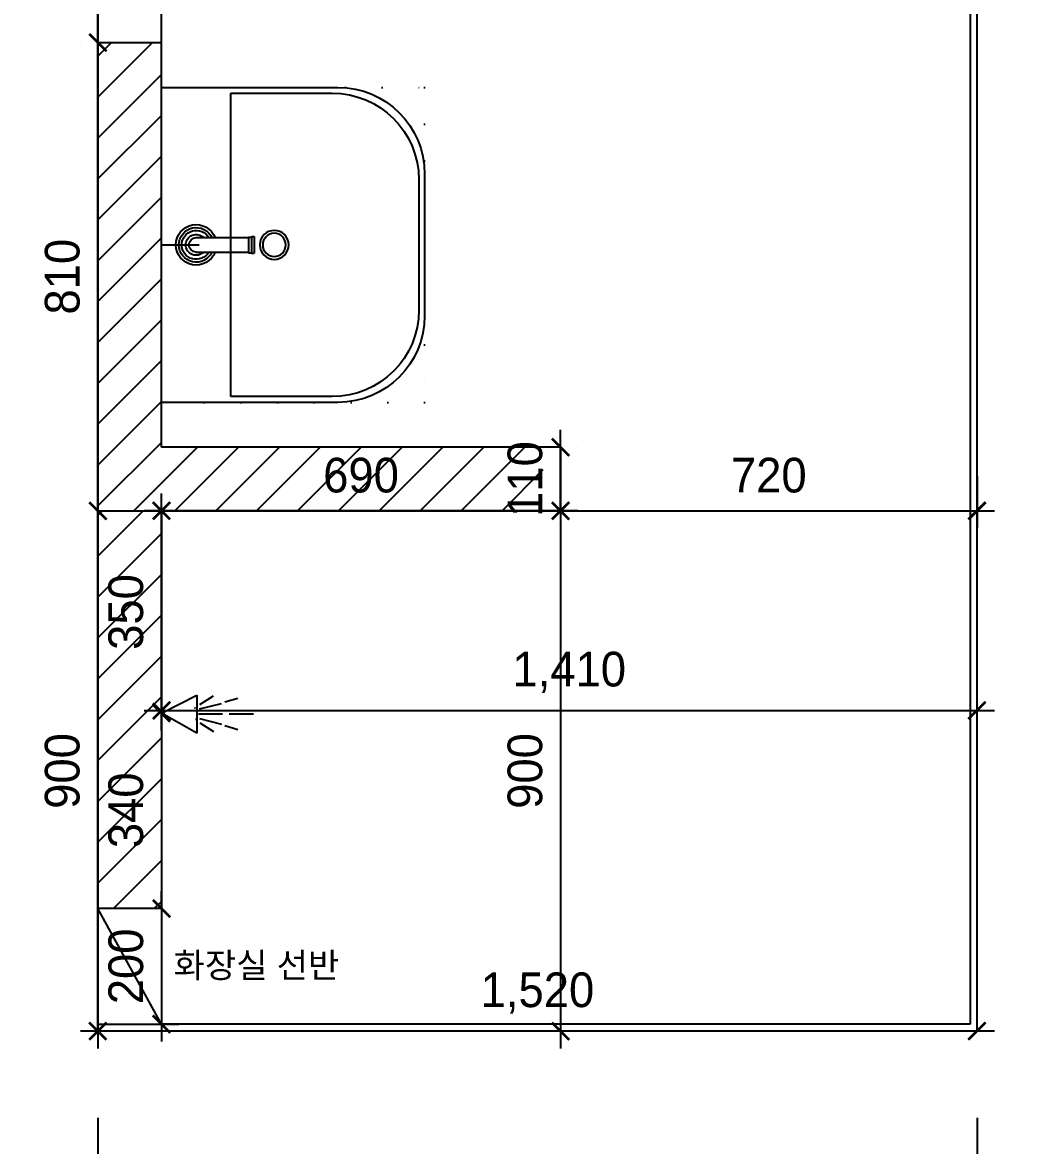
# Model space of a CAD drawing. Header units: millimetres. Extents: x -551172 to 232469, y -3435 to 261611.
# Drawn here: x 70241 to 71979, y 102727 to 104670 of the extents above; entities that cross this region are included whole.
import ezdxf

# ---------------------------------------------------------------- set-up
doc = ezdxf.new("R2010")
doc.units = ezdxf.units.MM
doc.header["$LTSCALE"] = 10
doc.header["$PDMODE"] = 3
doc.linetypes.add('DOT', pattern=[6.35, 0, -6.35])
doc.layers.get('DEFPOINTS').update_dxf_attribs({"color": 248})
for name, color, linetype in [('0-ELC TEXT', 7, 'Continuous'), ('03-WAL NEW', 3, 'Continuous'), ('06-FUR', 6, 'Continuous'), ('07-DIM WAL', 5, 'Continuous'), ('BATH', 4, 'Continuous'), ('C-FIN', 5, 'Continuous'), ('C-HAT', 251, 'Continuous'), ('CO-BATH', 6, 'Continuous'), ('TOILET-1', 6, 'Continuous'), ('도면층2', 2, 'Continuous'), ('욕실설비', 3, 'Continuous')]:
    doc.layers.add(name, color=color, linetype=linetype)
doc.styles.add('HY 울릉도 L', font='')
doc.styles.add('YOURNAME', font='HY울릉도M.TTF')
doc.styles.add('코레일둥고', font='Korail_Round_Gothic_Medium.ttf')
doc.styles.get('HY 울릉도 L').set_extended_font_data('HY울릉도L')
doc.linetypes.add('ZIGZAG', pattern='A,0.0001,-0.2,[131,ltypeshp.shx,S=0.2,R=0,X=-0.2,Y=0],-0.4,[131,ltypeshp.shx,S=0.2,R=180,X=0.2,Y=0],-0.2', length=0.8001)
doc.dimstyles.new('30', dxfattribs={"dimscale": 30, "dimtxt": 2, "dimasz": 1, "dimexe": 1, "dimexo": 1, "dimgap": 1, "dimtad": 1, "dimdec": 0, "dimrnd": 0.05, "dimdsep": 46, "dimlunit": 6, "dimtxsty": 'HY 울릉도 L', "dimblk": 'ARCHTICK', "dimcen": 2.5, "dimdle": 1, "dimclrd": 133, "dimclre": 133, "dimclrt": 30, "dimadec": 0, "dimazin": 0, "dimtfac": 1, "dimtdec": 0, "dimtix": 1, "dimtmove": 2, "dimatfit": 3, "dimldrblk": 'ARCHTICK', "dimfxl": 1, "dimlwd": -1, "dimlwe": -1, "dimarcsym": 0})
doc.dimstyles.new('YOURNAME-50', dxfattribs={"dimscale": 50, "dimtxt": 1.8, "dimasz": 0.9, "dimexe": 1, "dimexo": 3, "dimgap": 0.7, "dimtad": 1, "dimdec": 0, "dimzin": 0, "dimdsep": 46, "dimtxsty": 'YOURNAME', "dimblk": 'ARCHTICK', "dimcen": 0, "dimclrd": 1, "dimclre": 1, "dimclrt": 7, "dimadec": 0, "dimazin": 0, "dimtfac": 1, "dimtdec": 0, "dimtix": 1, "dimtmove": 2, "dimatfit": 3, "dimldrblk": 'ARCHTICK', "dimfxl": 1, "dimtolj": 1, "dimtzin": 0, "dimarcsym": 0})

# ---------------------------------------------------------------- blocks, each defined once
blk = doc.blocks.new('_ArchTick')
at = {"color": 0, "linetype": 'ByBlock', "const_width": 0.15}
blk.add_lwpolyline([(-0.5, -0.5), (0.5, 0.5)], dxfattribs=at)
blk = doc.blocks.new('*D1134')
at = {"layer": '07-DIM WAL', "color": 1, "lineweight": -2, "transparency": 16777216}
for p, q in [((70371.4, 102775.3), (70371.4, 99627.8)), ((71891.4, 102775.3), (71891.4, 99627.8)), ((70371.4, 99677.8), (71891.4, 99677.8))]:
    blk.add_line(p, q, dxfattribs=at)
at = {"layer": 'DEFPOINTS', "color": 0, "transparency": 16777216}
for p in [(70371.4, 102925.3), (71891.4, 102925.3), (71891.4, 99677.8)]:
    blk.add_point(p, dxfattribs=at)
at = {"layer": '07-DIM WAL', "color": 1, "lineweight": -2, "transparency": 16777216, "xscale": 45, "yscale": 45, "zscale": 45, "rotation": 180}
blk.add_blockref('_ArchTick', (70371.4, 99677.8), dxfattribs=at)
at = {"layer": '07-DIM WAL', "color": 1, "lineweight": -2, "transparency": 16777216, "xscale": 45, "yscale": 45, "zscale": 45}
blk.add_blockref('_ArchTick', (71891.4, 99677.8), dxfattribs=at)
at = {"layer": '07-DIM WAL', "color": 7, "transparency": 16777216, "insert": (71131.4, 99759.6), "char_height": 90, "attachment_point": 5, "style": 'YOURNAME'}
blk.add_mtext('\\A1;1520', dxfattribs=at)
blk = doc.blocks.new('B-003')
blk.add_line((0, 0), (0, -65))
at = {"layer": 'CO-BATH'}
for p, q in [((272.5, 0), (-272.5, 0)), ((272.5, -305), (272.5, 0)), ((-272.5, 0), (-272.5, -305)), ((-122.5, -455), (122.5, -455))]:
    blk.add_line(p, q, dxfattribs=at)
at = {"layer": 'CO-BATH', "color": 8}
for p, q in [((-12.5, -60), (-12.5, -150.5)), ((12.5, -60), (12.5, -150.5)), ((-262.5, -120), (-262.5, -295)), ((262.5, -120), (-262.5, -120)), ((262.5, -295), (262.5, -120)), ((-13.5, -150.5), (-13.5, -155.5)), ((13.5, -150.5), (13.5, -155.5)), ((-14.5, -155.5), (-14.5, -160.5)), ((-14.5, -160.5), (14.5, -160.5)), ((14.5, -155.5), (14.5, -160.5)), ((-112.5, -445), (112.5, -445))]:
    blk.add_line(p, q, dxfattribs=at)
at = {"layer": 'CO-BATH', "color": 251}
for p, q in [((-13.5, -150.5), (13.5, -150.5)), ((-14.5, -155.5), (14.5, -155.5))]:
    blk.add_line(p, q, dxfattribs=at)
at = {"layer": 'CO-BATH', "color": 8, "linetype": 'DOT'}
blk.add_lwpolyline([(-272.5, -455), (272.5, -455), (272.5, 0), (-272.5, 0)], close=True, dxfattribs=at)
at = {"layer": 'CO-BATH', "color": 8}
blk.add_circle((0, -195), 25, dxfattribs=at)
at = {"layer": 'CO-BATH', "color": 251}
blk.add_circle((0, -195), 20, dxfattribs=at)
at = {"layer": 'CO-BATH', "color": 8}
for centre, radius, start, end in [((0, -60), 35, 290.9248, 249.0751), ((0, -60), 12.5, 360, 180), ((-112.5, -295), 150, 180, 270), ((112.5, -295), 150, 270, 0)]:
    blk.add_arc(centre, radius, start, end, dxfattribs=at)
at = {"layer": 'CO-BATH', "color": 251}
for radius, start, end in [(30, 294.6243, 245.3757), (25, 300, 240), (18, 313.9829, 226.017)]:
    blk.add_arc((0, -60), radius, start, end, dxfattribs=at)
at = {"layer": 'CO-BATH'}
for centre, start, end in [((-122.5, -305), 180, 270), ((122.5, -305), 270, 0)]:
    blk.add_arc(centre, 150, start, end, dxfattribs=at)
blk = doc.blocks.new('AC-8')
at = {"layer": 'BATH'}
for p, q in [((-50.8, 54), (-0.1, 142.7)), ((-0.1, 142.7), (45.4, 54)), ((45.4, 54), (-50.8, 54)), ((-24.7, 46.5), (-46.3, 12.2)), ((-13.5, 47.3), (-27.7, -7.9)), ((-1.6, 49.5), (-1.6, -10.8)), ((10.4, 47.3), (24.5, -7.9)), ((21.6, 46.5), (43.2, 12.2)), ((-31.4, -16.2), (-41.1, -49)), ((-1.6, -27.3), (-1.6, -88.5)), ((28.3, -16.2), (38, -49))]:
    blk.add_line(p, q, dxfattribs=at)
blk = doc.blocks.new('A$C1AC25B95')
at = {"layer": '욕실설비', "color": 8}
for p, q in [((28.3, 72.3), (28.3, 75)), ((53.3, 73.7), (53.3, 75))]:
    blk.add_line(p, q, dxfattribs=at)
at = {"layer": 'TOILET-1', "linetype": 'Continuous', "xscale": 0.873786407766195, "yscale": 0.873786407766195, "zscale": 0.873786407766195, "rotation": 180}
blk.add_blockref('AC-8', (39.7, 124.7), dxfattribs=at)
blk = doc.blocks.new('*D1121')
at = {"layer": '06-FUR', "color": 133, "transparency": 16777216}
for p, q in [((71171.4, 103905.3), (71171.4, 103795.3)), ((71201.4, 103825.3), (70451.4, 103825.3))]:
    blk.add_line(p, q, dxfattribs=at)
at = {"layer": 'DEFPOINTS', "color": 0, "transparency": 16777216}
for p in [(71171.4, 103935.3), (70481.4, 103825.3), (70481.4, 103825.3)]:
    blk.add_point(p, dxfattribs=at)
at = {"layer": '06-FUR', "color": 133, "transparency": 16777216, "xscale": 30, "yscale": 30, "zscale": 30, "rotation": 180}
blk.add_blockref('_ArchTick', (70481.4, 103825.3), dxfattribs=at)
at = {"layer": '06-FUR', "color": 133, "transparency": 16777216, "xscale": 30, "yscale": 30, "zscale": 30}
blk.add_blockref('_ArchTick', (71171.4, 103825.3), dxfattribs=at)
at = {"layer": '06-FUR', "color": 30, "transparency": 16777216, "insert": (70826.4, 103886.6), "char_height": 60, "attachment_point": 5, "style": 'HY 울릉도 L'}
blk.add_mtext('690', dxfattribs=at)
blk = doc.blocks.new('*D1197')
at = {"layer": '06-FUR', "color": 133, "transparency": 16777216}
for p, q in [((71891.4, 103885.3), (71891.4, 103795.3)), ((71141.4, 103825.3), (71921.4, 103825.3))]:
    blk.add_line(p, q, dxfattribs=at)
at = {"layer": 'DEFPOINTS', "color": 0, "transparency": 16777216}
for p in [(71891.4, 103915.3), (71171.4, 103825.3), (71891.4, 103825.3)]:
    blk.add_point(p, dxfattribs=at)
at = {"layer": '06-FUR', "color": 133, "transparency": 16777216, "xscale": 30, "yscale": 30, "zscale": 30, "rotation": 180}
blk.add_blockref('_ArchTick', (71171.4, 103825.3), dxfattribs=at)
at = {"layer": '06-FUR', "color": 133, "transparency": 16777216, "xscale": 30, "yscale": 30, "zscale": 30}
blk.add_blockref('_ArchTick', (71891.4, 103825.3), dxfattribs=at)
at = {"layer": '06-FUR', "color": 30, "transparency": 16777216, "insert": (71531.4, 103886.6), "char_height": 60, "attachment_point": 5, "style": 'HY 울릉도 L'}
blk.add_mtext('720', dxfattribs=at)
blk = doc.blocks.new('*D1198')
at = {"layer": '06-FUR', "color": 133, "transparency": 16777216}
blk.add_line((71921.4, 102925.3), (70341.4, 102925.3), dxfattribs=at)
at = {"layer": 'DEFPOINTS', "color": 0, "transparency": 16777216}
for p in [(70371.4, 102925.3), (70371.4, 102925.3), (71891.4, 102925.3)]:
    blk.add_point(p, dxfattribs=at)
at = {"layer": '06-FUR', "color": 133, "transparency": 16777216, "xscale": 30, "yscale": 30, "zscale": 30, "rotation": 180}
blk.add_blockref('_ArchTick', (70371.4, 102925.3), dxfattribs=at)
at = {"layer": '06-FUR', "color": 133, "transparency": 16777216, "xscale": 30, "yscale": 30, "zscale": 30}
blk.add_blockref('_ArchTick', (71891.4, 102925.3), dxfattribs=at)
at = {"layer": '06-FUR', "color": 30, "transparency": 16777216, "insert": (71131.4, 102991.2), "char_height": 60, "attachment_point": 5, "style": 'HY 울릉도 L'}
blk.add_mtext('1,520', dxfattribs=at)
blk = doc.blocks.new('*D1199')
at = {"layer": '06-FUR', "color": 133, "transparency": 16777216}
for p, q in [((70371.4, 103855.3), (70371.4, 102895.3)), ((70401.4, 103825.3), (70401.4, 103825.3)), ((70401.4, 102925.3), (70401.4, 102925.3))]:
    blk.add_line(p, q, dxfattribs=at)
at = {"layer": 'DEFPOINTS', "color": 0, "transparency": 16777216}
for p in [(70371.4, 103825.3), (70371.4, 102925.3), (70371.4, 102925.3)]:
    blk.add_point(p, dxfattribs=at)
at = {"layer": '06-FUR', "color": 133, "transparency": 16777216, "xscale": 30, "yscale": 30, "zscale": 30}
for p, rotation in [((70371.4, 103825.3), 90), ((70371.4, 102925.3), 270)]:
    blk.add_blockref('_ArchTick', p, dxfattribs=dict(at, rotation=rotation))
at = {"layer": '06-FUR', "color": 30, "transparency": 16777216, "insert": (70310.1, 103375.3), "char_height": 60, "attachment_point": 5, "rotation": 90, "style": 'HY 울릉도 L'}
blk.add_mtext('900', dxfattribs=at)
blk = doc.blocks.new('*D1122')
at = {"layer": '06-FUR', "color": 133, "transparency": 16777216}
for p, q in [((70481.4, 103137.3), (70481.4, 103167.3)), ((70481.4, 103137.3), (70481.4, 102937.3)), ((70511.4, 103137.3), (70511.4, 103137.3)), ((70371.4, 102937.3), (70511.4, 102937.3)), ((70481.4, 102937.3), (70481.4, 102907.3))]:
    blk.add_line(p, q, dxfattribs=at)
at = {"layer": 'DEFPOINTS', "color": 0, "transparency": 16777216}
for p in [(70481.4, 103137.3), (70341.4, 102937.3), (70481.4, 102937.3)]:
    blk.add_point(p, dxfattribs=at)
at = {"layer": '06-FUR', "color": 133, "transparency": 16777216, "xscale": 30, "yscale": 30, "zscale": 30}
for p, rotation in [((70481.4, 103137.3), 270), ((70481.4, 102937.3), 90)]:
    blk.add_blockref('_ArchTick', p, dxfattribs=dict(at, rotation=rotation))
at = {"layer": '06-FUR', "color": 30, "transparency": 16777216, "insert": (70420.1, 103037.3), "char_height": 60, "attachment_point": 5, "rotation": 90, "style": 'HY 울릉도 L'}
blk.add_mtext('200', dxfattribs=at)
blk = doc.blocks.new('*D1200')
at = {"layer": '06-FUR', "color": 133, "transparency": 16777216}
for p, q in [((70481.4, 103445.3), (70481.4, 103855.3)), ((70511.4, 103825.3), (70511.4, 103825.3)), ((70511.4, 103475.3), (70511.4, 103475.3))]:
    blk.add_line(p, q, dxfattribs=at)
at = {"layer": 'DEFPOINTS', "color": 0, "transparency": 16777216}
for p in [(70481.4, 103825.3), (70481.4, 103825.3), (70481.4, 103475.3)]:
    blk.add_point(p, dxfattribs=at)
at = {"layer": '06-FUR', "color": 133, "transparency": 16777216, "xscale": 30, "yscale": 30, "zscale": 30}
for p, rotation in [((70481.4, 103825.3), 90), ((70481.4, 103475.3), 270)]:
    blk.add_blockref('_ArchTick', p, dxfattribs=dict(at, rotation=rotation))
at = {"layer": '06-FUR', "color": 30, "transparency": 16777216, "insert": (70420, 103650.3), "char_height": 60, "attachment_point": 5, "rotation": 90, "style": 'HY 울릉도 L'}
blk.add_mtext('350', dxfattribs=at)
blk = doc.blocks.new('*D1201')
at = {"layer": '06-FUR', "color": 133, "transparency": 16777216}
for p, q in [((70481.4, 103507.3), (70481.4, 103107.3)), ((70451.4, 103477.3), (70451.4, 103477.3)), ((70511.4, 103137.3), (70511.4, 103137.3))]:
    blk.add_line(p, q, dxfattribs=at)
at = {"layer": 'DEFPOINTS', "color": 0, "transparency": 16777216}
for p in [(70481.4, 103477.3), (70481.4, 103137.3), (70481.4, 103137.3)]:
    blk.add_point(p, dxfattribs=at)
at = {"layer": '06-FUR', "color": 133, "transparency": 16777216, "xscale": 30, "yscale": 30, "zscale": 30}
for p, rotation in [((70481.4, 103477.3), 90), ((70481.4, 103137.3), 270)]:
    blk.add_blockref('_ArchTick', p, dxfattribs=dict(at, rotation=rotation))
at = {"layer": '06-FUR', "color": 30, "transparency": 16777216, "insert": (70420, 103307.3), "char_height": 60, "attachment_point": 5, "rotation": 90, "style": 'HY 울릉도 L'}
blk.add_mtext('340', dxfattribs=at)
blk = doc.blocks.new('*D1202')
at = {"layer": '06-FUR', "color": 133, "transparency": 16777216}
for p, q in [((71171.4, 103855.3), (71171.4, 102895.3)), ((71201.4, 103825.3), (71201.4, 103825.3)), ((71201.4, 102925.3), (71201.4, 102925.3))]:
    blk.add_line(p, q, dxfattribs=at)
at = {"layer": 'DEFPOINTS', "color": 0, "transparency": 16777216}
for p in [(71171.4, 103825.3), (71171.4, 102925.3), (71171.4, 102925.3)]:
    blk.add_point(p, dxfattribs=at)
at = {"layer": '06-FUR', "color": 133, "transparency": 16777216, "xscale": 30, "yscale": 30, "zscale": 30}
for p, rotation in [((71171.4, 103825.3), 90), ((71171.4, 102925.3), 270)]:
    blk.add_blockref('_ArchTick', p, dxfattribs=dict(at, rotation=rotation))
at = {"layer": '06-FUR', "color": 30, "transparency": 16777216, "insert": (71110.1, 103375.3), "char_height": 60, "attachment_point": 5, "rotation": 90, "style": 'HY 울릉도 L'}
blk.add_mtext('900', dxfattribs=at)
blk = doc.blocks.new('*D1102')
at = {"layer": '06-FUR', "color": 133, "transparency": 16777216}
blk.add_line((70451.4, 103480), (71921.4, 103480), dxfattribs=at)
at = {"layer": 'DEFPOINTS', "color": 0, "transparency": 16777216}
for p in [(70481.4, 103480), (71891.4, 103480), (71891.4, 103480)]:
    blk.add_point(p, dxfattribs=at)
at = {"layer": '06-FUR', "color": 133, "transparency": 16777216, "xscale": 30, "yscale": 30, "zscale": 30, "rotation": 180}
blk.add_blockref('_ArchTick', (70481.4, 103480), dxfattribs=at)
at = {"layer": '06-FUR', "color": 133, "transparency": 16777216, "xscale": 30, "yscale": 30, "zscale": 30}
blk.add_blockref('_ArchTick', (71891.4, 103480), dxfattribs=at)
at = {"layer": '06-FUR', "color": 30, "transparency": 16777216, "insert": (71186.4, 103545.9), "char_height": 60, "attachment_point": 5, "style": 'HY 울릉도 L'}
blk.add_mtext('1,410', dxfattribs=at)
blk = doc.blocks.new('*D1313')
at = {"layer": '06-FUR', "color": 133, "transparency": 16777216}
blk.add_line((70371.4, 105265.3), (70371.4, 104605.3), dxfattribs=at)
at = {"layer": 'DEFPOINTS', "color": 0, "transparency": 16777216}
for p in [(70371.4, 105235.3), (70371.4, 104635.3), (70371.4, 104635.3)]:
    blk.add_point(p, dxfattribs=at)
at = {"layer": '06-FUR', "color": 133, "transparency": 16777216, "xscale": 30, "yscale": 30, "zscale": 30}
for p, rotation in [((70371.4, 105235.3), 90), ((70371.4, 104635.3), 270)]:
    blk.add_blockref('_ArchTick', p, dxfattribs=dict(at, rotation=rotation))
at = {"layer": '06-FUR', "color": 30, "transparency": 16777216, "insert": (70310.1, 104935.3), "char_height": 60, "attachment_point": 5, "rotation": 90, "style": 'HY 울릉도 L'}
blk.add_mtext('600', dxfattribs=at)
blk = doc.blocks.new('*D1314')
at = {"layer": '06-FUR', "color": 133, "transparency": 16777216}
for p, q in [((70371.4, 104665.3), (70371.4, 103795.3)), ((70341.4, 104635.3), (70341.4, 104635.3))]:
    blk.add_line(p, q, dxfattribs=at)
at = {"layer": 'DEFPOINTS', "color": 0, "transparency": 16777216}
for p in [(70371.4, 104635.3), (70371.4, 103825.3), (70371.4, 103825.3)]:
    blk.add_point(p, dxfattribs=at)
at = {"layer": '06-FUR', "color": 133, "transparency": 16777216, "xscale": 30, "yscale": 30, "zscale": 30}
for p, rotation in [((70371.4, 104635.3), 90), ((70371.4, 103825.3), 270)]:
    blk.add_blockref('_ArchTick', p, dxfattribs=dict(at, rotation=rotation))
at = {"layer": '06-FUR', "color": 30, "transparency": 16777216, "insert": (70310.1, 104230.3), "char_height": 60, "attachment_point": 5, "rotation": 90, "style": 'HY 울릉도 L'}
blk.add_mtext('810', dxfattribs=at)
blk = doc.blocks.new('*D1316')
at = {"layer": '06-FUR', "color": 133, "transparency": 16777216}
for p, q in [((71171.4, 103935.3), (71171.4, 103965.3)), ((71171.4, 103935.3), (71171.4, 103825.3)), ((71201.4, 103935.3), (71201.4, 103935.3)), ((71171.4, 103825.3), (71171.4, 103795.3)), ((71201.4, 103825.3), (71201.4, 103825.3))]:
    blk.add_line(p, q, dxfattribs=at)
at = {"layer": 'DEFPOINTS', "color": 0, "transparency": 16777216}
for p in [(71171.4, 103935.3), (71171.4, 103825.3), (71171.4, 103825.3)]:
    blk.add_point(p, dxfattribs=at)
at = {"layer": '06-FUR', "color": 133, "transparency": 16777216, "xscale": 30, "yscale": 30, "zscale": 30}
for p, rotation in [((71171.4, 103935.3), 270), ((71171.4, 103825.3), 90)]:
    blk.add_blockref('_ArchTick', p, dxfattribs=dict(at, rotation=rotation))
at = {"layer": '06-FUR', "color": 30, "transparency": 16777216, "insert": (71110.1, 103880.3), "char_height": 60, "attachment_point": 5, "rotation": 90, "style": 'HY 울릉도 L'}
blk.add_mtext('110', dxfattribs=at)

msp = doc.modelspace()

# ---------------------------------------------------------------- hatches: boundary and pattern name
at = {"layer": 'C-HAT'}
h = msp.add_hatch(dxfattribs=at)
h.set_pattern_fill('_USER', color=256, scale=50, angle=45, pattern_type=0)
h.set_pattern_definition([(45, (-72590, 19350), (-35.355339, 35.355339), [])])
h.paths.add_polyline_path([(70481.4, 104635.3), (70371.4, 104635.3), (70371.4, 103935.3), (70371.4, 103870.3), (71111.4, 103870.3), (70371.4, 103870.3), (70371.4, 103825.3), (71141.4, 103825.3), (71141.4, 103935.3), (70481.4, 103935.3)])
h.paths.add_polyline_path([(70481.4, 105355.3), (70371.4, 105355.3), (70371.4, 105235.3), (70481.4, 105235.3)])
h = msp.add_hatch(dxfattribs=at)
h.set_pattern_fill('_USER', color=256, scale=50, angle=45, pattern_type=0)
h.set_pattern_definition([(45, (0, 0), (-35.35534, 35.35534), [])])
h.paths.add_polyline_path([(70371.4, 103137.3), (70481.4, 103137.3), (70481.4, 103825.3), (70421.4, 103825.3), (70371.4, 103825.3)])
h.paths.add_polyline_path([(70476.9, 103558.9), (70476.9, 103741.7), (70363.5, 103741.7), (70363.5, 103558.9)], flags=9)
h.paths.add_polyline_path([(70476.9, 103215.9), (70476.9, 103398.7), (70363.5, 103398.7), (70363.5, 103215.9)], flags=9)

# ---------------------------------------------------------------- linework, layer by layer
at = {"layer": '03-WAL NEW'}
for p, q in [((70371.4, 104635.3), (70481.4, 104635.3)), ((70481.4, 103825.3), (70481.4, 102925.3))]:
    msp.add_line(p, q, dxfattribs=at)
for points in [[(70481.4, 103935.3), (70481.4, 105355.3), (70371.4, 105355.3), (70371.4, 103935.3)], [(70371.4, 103935.3), (70371.4, 103935.3), (70371.4, 103825.3), (71171.4, 103825.3), (71171.4, 103935.3), (70481.4, 103935.3)]]:
    msp.add_lwpolyline(points, dxfattribs=at)
at = {"layer": '06-FUR'}
for p, q in [((71171.4, 103825.3), (71891.4, 103825.3)), ((70481.4, 102937.3), (70371.4, 103137.3)), ((70481.4, 103137.3), (70371.4, 103137.3))]:
    msp.add_line(p, q, dxfattribs=at)
at = {"layer": '06-FUR', "color": 1, "linetype": 'ZIGZAG', "ltscale": 100}
msp.add_circle((77280, 106770), 15680, dxfattribs=at)
at = {"layer": 'C-FIN'}
for p, q in [((71879.4, 105393.3), (71879.4, 102937.3)), ((71879.4, 102937.3), (70481.4, 102937.3))]:
    msp.add_line(p, q, dxfattribs=at)
at = {"layer": '도면층2'}
for p, q in [((70371.4, 102925.3), (70371.4, 105355.3)), ((71891.4, 102925.3), (70371.4, 102925.3))]:
    msp.add_line(p, q, dxfattribs=at)
msp.add_lwpolyline([(71891.4, 102925.3), (71891.4, 105405.3)], dxfattribs=at)

# ---------------------------------------------------------------- block references
at = {"layer": '06-FUR', "xscale": 0.7874015748031495, "yscale": 0.7874015748031495, "zscale": 0.7874015748031495, "rotation": 270}
msp.add_blockref('A$C1AC25B95', (70481.4, 103506.6), dxfattribs=at)
at = {"layer": '07-DIM WAL', "xscale": -1, "rotation": 90}
msp.add_blockref('B-003', (70481.4, 104285.3), dxfattribs=at)

# ---------------------------------------------------------------- texts
at = {"layer": '0-ELC TEXT', "style": '코레일둥고'}
msp.add_text('화장실 선반', height=43.16, dxfattribs=at).set_placement((70502.3, 103017.7))

# ---------------------------------------------------------------- dimensions: what is measured, and where the dimension line sits
at = {"layer": '06-FUR'}
for base, p1, p2, picture, middle in [((70371.4, 104635.3), (70371.4, 105235.3), (70371.4, 104635.3), '*D1313', (70310.1, 104935.3)), ((70371.4, 103825.3), (70371.4, 104635.3), (70371.4, 103825.3), '*D1314', (70310.1, 104230.3)), ((71171.4, 103825.3), (71171.4, 103935.3), (71171.4, 103825.3), '*D1316', (71110.1, 103880.3)), ((70371.4, 102925.3), (70371.4, 103825.3), (70371.4, 102925.3), '*D1199', (70310.1, 103375.3)), ((70481.4, 103825.3), (70481.4, 103475.3), (70481.4, 103825.3), '*D1200', (70420, 103650.3)), ((71171.4, 102925.3), (71171.4, 103825.3), (71171.4, 102925.3), '*D1202', (71110.1, 103375.3)), ((70481.4, 103137.3), (70481.4, 103477.3), (70481.4, 103137.3), '*D1201', (70420, 103307.3)), ((70481.4, 102937.3), (70481.4, 103137.3), (70341.4, 102937.3), '*D1122', (70420.1, 103037.3))]:
    dim = msp.add_linear_dim(base=base, p1=p1, p2=p2, angle=90, dimstyle='30', override={"dimfxl": 1.25}, dxfattribs=at)
    dim.commit()
    dim.dimension.update_dxf_attribs({"geometry": picture, "text_midpoint": middle})
for base, p1, p2, picture, middle in [((70481.4, 103825.3), (71171.4, 103935.3), (70481.4, 103825.3), '*D1121', (70826.4, 103886.6)), ((71891.4, 103825.3), (71171.4, 103825.3), (71891.4, 103915.3), '*D1197', (71531.4, 103886.6)), ((71891.4, 103480), (70481.4, 103480), (71891.4, 103480), '*D1102', (71186.4, 103545.9)), ((70371.4, 102925.3), (71891.4, 102925.3), (70371.4, 102925.3), '*D1198', (71131.4, 102991.2))]:
    dim = msp.add_linear_dim(base=base, p1=p1, p2=p2, dimstyle='30', override={"dimfxl": 1.25}, dxfattribs=at)
    dim.commit()
    dim.dimension.update_dxf_attribs({"geometry": picture, "text_midpoint": middle})
at = {"layer": '07-DIM WAL'}
dim = msp.add_linear_dim(base=(71891.4, 99677.8), p1=(70371.4, 102925.3), p2=(71891.4, 102925.3), angle=180, dimstyle='YOURNAME-50', dxfattribs=at)
dim.commit()
dim.dimension.update_dxf_attribs({"geometry": '*D1134', "text_midpoint": (71131.4, 99759.6)})

doc.saveas('drawing.dxf')
